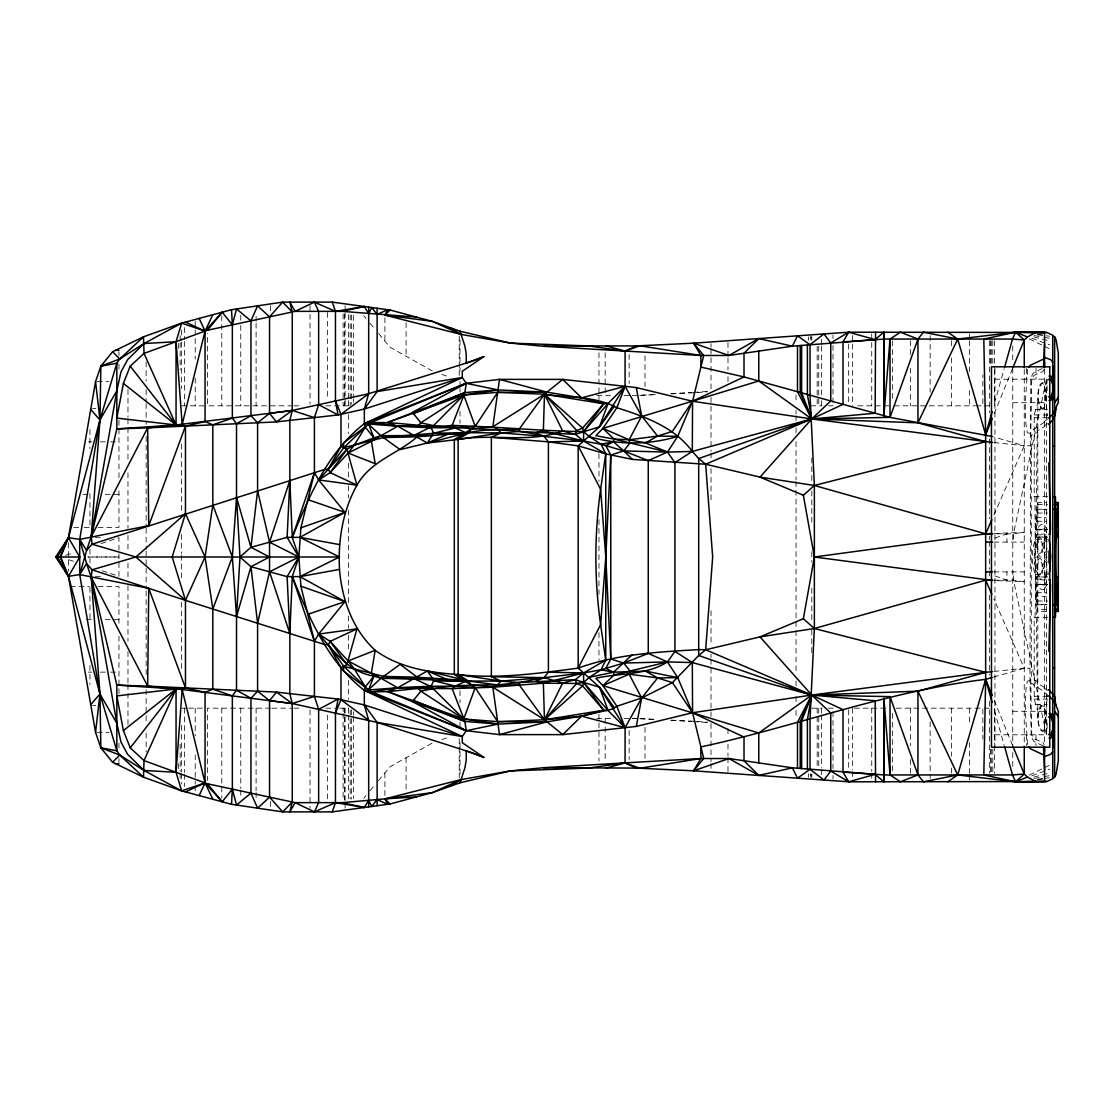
<?xml version="1.0" encoding="UTF-8"?>
<svg xmlns="http://www.w3.org/2000/svg" width="1114" height="1114" viewBox="0 0 1114 1114"><rect width="100%" height="100%" fill="white"/><g stroke="black" fill="none" stroke-linecap="round" stroke-linejoin="round"><path stroke-width="0.75" stroke-dasharray="5 3.75" d="M1044.556 422.039L1037.273 427.122L1035.964 528.816L1037.259 528.816L1039.529 525.836A33.309 11.349 90 0 1 1044.486 524.569L1044.556 524.61M1043.177 745.907L1033.876 741.395L1031.23 736.911L1029.963 680.598L1030.784 379.707L1032.344 374.332L1033.876 372.605L1043.177 368.093M1034.962 617.337C1036.605 579.183 1032.859 540.527 1037.844 502.567L1046.366 502.567M1047.814 496.663L1034.182 496.663L1034.224 414.923L1037.844 402.711M1044.556 385.904L1045.907 395.888L1044.556 405.858M1047.118 385.625L1047.118 390.763M1044.556 692.769L1047.397 694.844L1044.556 728.096M1047.118 723.237L1047.118 728.375M1044.556 730.408L1042.676 731.55L1040.239 729.754L1038.457 724.838L1037.816 718.112L1037.816 395.888L1038.457 389.162L1040.239 384.246L1042.676 382.45L1044.556 383.592M1037.816 718.112L1038.457 711.4L1040.239 706.485L1042.676 704.675L1044.556 705.83M1047.828 537.129L1036.563 537.129L1036.131 534.873L1037.844 509.39L1046.366 509.39M1046.728 719.491L1046.728 732.107M1046.366 604.61L1037.844 604.61L1036.131 579.127L1036.563 576.871L1047.828 576.871M994.955 379.206L1046.436 379.206L1013.503 533.829L1013.503 542.1M1047.327 379.289L1046.227 388.201L1046.728 394.509M1047.244 551.179L1046.255 554.48L1044.556 555.524M1047.244 571.844L1046.255 575.158L1044.556 576.203M1027.54 369.486C1026.551 390.123 1023.125 412.389 1027.317 432.761L1029.963 433.402M1044.556 542.337L1044.556 550.984M1044.556 563.016L1044.556 571.663M994.454 403.324L1004.174 368.72M1047.188 573.668L1044.556 579.057M994.148 413.767L1012.473 368.845M1043.957 369.277L1043.052 371.449L1034.015 375.334L1031.717 379.011L1030.742 435.477L1037.259 432.58L1037.816 430.617L1044.556 426.523M993.925 514.96L1024.253 445.753L1030.004 445.753M1044.556 539.176L1042.133 552.976L1040.671 555.287L1039 555.287C1035.644 550.483 1035.644 542.838 1039 538.048L1040.671 538.048L1042.133 540.36L1044.556 554.145M1044.556 559.855L1042.133 573.64L1040.671 575.952L1039 575.952C1035.644 571.162 1035.644 563.517 1039 558.713L1040.671 558.713L1042.133 561.024L1044.556 574.824M1047.188 584.363L1044.556 588.568M1030.742 684.316L1031.564 683.314L1044.556 691.961M363.749 798.278L365.935 795.647M369.945 790.843L374.694 785.147M378.426 780.691L390.025 766.766L432.371 743.01M1044.556 407.056L1042.676 408.281L1041.52 407.863C1036.856 401.193 1036.856 390.568 1041.52 383.898L1042.676 383.481L1044.556 384.706M1044.556 408.17L1042.676 409.325L1040.239 407.515L1038.457 402.6L1037.816 395.888M1044.556 729.294L1042.676 730.519L1041.52 730.102C1036.856 723.432 1036.856 712.807 1041.52 706.137L1042.676 705.719L1044.556 706.944M1037.594 537.129L1046.366 536.837M1044.556 425.701L1047.397 423.599M1044.556 421.231L1047.397 419.156M1037.273 427.122L1031.564 430.686L1030.742 429.684M1044.486 589.431L1044.556 589.39A33.309 11.349 -90 0 1 1039.529 588.164L1037.259 585.184L1035.964 585.184L1037.273 686.878M1029.308 775.079L1043.038 768.368M1044.57 767.63L1050.669 764.636M1044.556 537.797L1046.255 538.842L1047.244 542.156M1044.556 540.206C1047.954 541.877 1047.954 551.444 1044.556 553.115M1044.556 558.476L1046.255 559.52L1047.244 562.821M1044.556 560.885C1047.954 562.556 1047.954 572.123 1044.556 573.794M1031.815 775.79L1049.68 769.161M1044.556 580.032L1040.866 579.767C1032.01 567.096 1032.01 546.904 1040.866 534.233L1044.556 533.968M1044.556 584.989L1040.392 584.558C1029.67 569.226 1029.67 544.774 1040.392 529.442L1044.556 529.011M441.854 739.64L449.75 736.814M994.955 538.09L1006.959 533.829L1006.959 542.1M65.559 555.385L73.649 552.711M101.151 543.576L118.961 537.672L118.961 576.328L101.151 570.424M993.688 677.061L1024.253 668.247L1030.004 668.247M1033.792 777.085L1050.363 772.796M1029.963 680.598L1027.317 681.239C1023.125 701.611 1026.551 723.877 1027.54 744.514M1034.112 778.449L1042.537 776.918M1044.222 776.611L1049.277 775.706M1037.649 779.187L1042.746 778.589M1044.445 778.38L1049.541 777.781M994.036 671.45L1024.253 668.247L993.925 599.04M1037.524 779.661L1042.593 779.173M697.044 392.56L707.362 391.822M655.366 394.537L640.23 395.247M670.92 393.632L691.683 392.448M693.409 392.351L707.237 391.557M639.826 395.373L655.464 394.621M671.032 393.883L693.604 392.796M994.036 533.495L1024.253 532.255L1013.503 533.829L993.841 533.829M632.306 395.456L638.656 395.289M97.224 381.642L108.921 381.642M596.798 395.54L612.018 395.54M624.007 395.54L631.248 395.54M1012.751 402.711L1046.492 402.711M181.624 405.83L205.937 405.83M292.815 405.83L207.496 405.83L207.496 333.406M293.929 405.83L301.978 405.83M325.817 405.83L348.766 405.83M810.769 405.83L822.146 405.802M828.259 405.83L834.205 405.802M857.85 405.83L882.191 405.83M883.931 405.83L889.153 405.83M894.25 405.83L975.558 405.83M976.212 405.83L982.854 405.83L982.854 375M984.177 405.802L990.861 405.83M92.532 408.49L95.846 408.49M1035.296 409.479L1047.23 409.479M1034.224 414.923L1047.856 414.923M1034.182 417.722L1047.814 417.722M88.479 441.868L91.863 441.868M100.33 441.868L108.796 441.868M110.495 441.868L118.961 441.868M82.854 494.338L88.006 494.338M105.203 494.338L118.961 494.338M1037.357 504.614L1047.578 504.614M1036.744 509.209L1046.965 509.209M1037.231 513.025L1047.466 513.025M1036.09 517.648L1046.324 517.648M1036.549 521.296L1046.77 521.296M73.719 527.368L82.422 527.368M84.163 527.368L89.385 527.368M98.074 527.368L118.961 527.368L118.961 488.043M1035.672 529.275L1047.606 529.275M1036.131 529.498L1046.352 529.498M1036.131 534.873L1046.352 534.873M95.386 537.672L102.126 537.672M1035.407 539.663L1047.327 539.663M993.841 542.1L1024.253 542.1M87.755 557L118.961 557L88.117 557.014M1034.962 496.663L1035.254 557L1047.188 557M993.841 571.9L1024.253 571.9M1035.254 557L1035.407 574.337L1047.327 574.337M95.386 576.328L102.126 576.328M1046.366 577.163L1037.594 576.871M1036.131 579.127L1046.352 579.127M993.841 580.171L1013.503 580.171L1024.253 581.745L994.036 580.505M1036.131 584.502L1046.352 584.502M1035.407 574.337L1035.672 584.725L1047.606 584.725M70.238 586.632L89.385 586.632M98.074 586.632L118.961 586.632L118.961 625.957M1036.549 592.704L1046.77 592.704M1035.672 584.725L1036.09 596.352L1046.324 596.352M1037.231 600.975L1047.466 600.975M1036.09 596.352L1036.744 604.791L1046.965 604.791M1036.744 604.791L1037.357 609.386L1047.578 609.386M1046.366 611.433L1037.844 611.433L1037.357 609.386M1047.814 617.337L1034.182 617.337L1034.224 699.077L1037.844 711.289M86.293 619.663L91.445 619.663M105.203 619.663L118.961 619.663M88.479 672.132L91.863 672.132M100.33 672.132L108.796 672.132M110.495 672.132L118.961 672.132M1034.182 696.278L1047.814 696.278M1034.224 699.077L1047.856 699.077M1035.296 704.521L1047.23 704.521M92.532 705.51L95.846 705.51M181.624 708.17L186.832 708.17M188.572 708.17L205.951 708.17M270.577 708.17L207.496 708.17L207.496 780.594M271.955 708.17L292.815 708.17M293.929 708.17L301.978 708.17M325.817 708.17L337.988 708.17M339.575 708.17L348.766 708.17M811.8 708.17L822.146 708.17M828.259 708.17L834.205 708.17M854.382 708.17L885.672 708.17M896.269 708.17L982.854 708.17L982.854 739M984.177 708.17L990.861 708.17M1012.751 711.289L1046.492 711.289M596.798 718.46L612.018 718.46M624.007 718.46L631.248 718.46M632.961 718.46L636.386 718.46M97.224 732.358L108.921 732.358M994.955 734.794L1046.436 734.794L1046.436 379.206M632.306 718.544L638.656 718.711M640.23 718.753L655.366 719.463M639.826 718.627L655.464 719.379M671.032 720.117L693.604 721.204M670.92 720.368L691.683 721.552M693.409 721.649L707.237 722.443M697.044 721.44L707.362 722.178M1037.524 334.339L1042.593 334.827M994.036 442.55L1024.253 445.753L993.688 436.939M1037.649 334.813L1049.541 336.219M1034.112 335.551L1042.537 337.082M1044.222 337.389L1049.277 338.294M1033.792 336.915L1050.363 341.204M68.79 559.688L73.649 561.289M994.955 575.91L1006.959 580.171L1006.959 571.9M441.854 374.36L449.75 377.186M1031.815 338.21L1049.68 344.839M1029.308 338.921L1043.038 345.632M1044.57 346.37L1050.669 349.364M432.371 370.99L390.025 347.234L378.426 333.309M1044.556 687.477L1037.816 683.383L1037.259 681.42L1030.742 678.523L1031.717 734.989L1034.015 738.666L1043.052 742.551L1043.957 744.723M1044.556 688.299L1047.397 690.402M1044.556 525.432L1047.188 529.637M363.749 315.722L365.935 318.353M369.945 323.157L374.694 328.853M1044.556 534.943L1047.188 540.332M994.148 700.233L1012.473 745.155M1044.556 708.142L1045.907 718.112M994.454 710.676L1004.174 745.28M1046.436 734.794L1013.503 580.171L1013.503 571.9M1045.907 395.888L1047.188 415.828M1044.556 369.152L1044.556 744.848M1035.964 368.358L1035.964 379.206M1035.964 734.794L1035.964 745.642M1031.286 435.24L1031.286 678.76M1026.454 368.358L1026.454 379.206M1026.454 734.794L1026.454 745.642M1024.253 369.444L1024.253 744.556M1012.751 345.953L1012.751 361.437M1012.751 368.316L1012.751 745.684M1012.751 752.563L1012.751 768.047M994.955 368.358L994.955 747.202M994.565 340.759L994.565 368.149M994.565 369.862L994.565 405.83M994.565 708.17L994.565 744.138M994.565 745.851L994.565 773.241M992.811 340.759L992.811 364.738M992.811 749.262L992.811 773.241M991.07 340.759L991.07 364.738M991.07 749.262L991.07 773.241M990.861 340.759L990.861 364.738M990.861 749.262L990.861 773.241M989.357 340.759L989.357 412.779M989.357 438.846L989.357 518.776M989.357 536.154L989.357 539.622M989.357 541.362L989.357 569.17M989.357 570.897L989.357 577.846M989.357 595.224L989.357 675.154M989.357 701.221L989.357 773.241M969.57 333.908L969.57 339.046M969.57 340.759L969.57 371.575M969.57 390.415L969.57 405.83M969.57 708.17L969.57 723.585M969.57 742.425L969.57 773.241M969.57 774.954L969.57 780.092M951.37 340.759L951.37 345.897M951.37 357.886L951.37 405.83M951.37 708.17L951.37 756.114M951.37 768.103L951.37 773.241M930.148 335.62L930.148 392.128M930.148 721.872L930.148 778.38M910.416 340.759L910.416 354.461M910.416 368.149L910.416 405.83M910.416 708.17L910.416 745.851M910.416 759.539L910.416 773.241M892.634 340.759L892.634 400.692M892.634 713.308L892.634 773.241M871.747 333.908L871.747 340.759M871.747 342.471L871.747 405.83M871.747 708.17L871.747 771.529M871.747 773.241L871.747 780.092M852.642 335.62L852.642 342.471M852.642 344.184L852.642 405.83M852.642 708.17L852.642 769.816M852.642 771.529L852.642 778.38M848.687 344.184L848.687 404.117M848.687 709.883L848.687 769.816M833.007 335.036L833.007 338.489M833.007 345.396L833.007 402.377M833.007 711.623L833.007 768.604M833.007 775.511L833.007 778.965M821.38 339.255L821.38 344.379M821.38 346.078L821.38 398.993M821.38 400.706L821.38 405.83M821.38 708.17L821.38 713.294M821.38 715.007L821.38 767.922M821.38 769.621L821.38 774.745M818.748 346.231L818.748 405.83M818.748 708.17L818.748 767.769M817.175 346.329L817.175 397.322M817.175 399.021L817.175 405.83M817.175 708.17L817.175 714.979M817.175 716.678L817.175 767.671M811.8 336.539L811.8 340.007M811.8 457.951L811.8 484.019M811.8 490.968L811.8 525.724M811.8 551.792L811.8 562.208M811.8 588.276L811.8 623.032M811.8 629.981L811.8 656.049M811.8 773.993L811.8 777.461M808.472 336.776L808.472 340.23M808.472 773.77L808.472 777.224M796.05 394.885L796.05 403.547M796.05 410.481L796.05 413.948M796.05 415.689L796.05 420.883M796.05 427.818L796.05 433.026M796.05 441.701L796.05 479.842M796.05 481.582L796.05 628.95M796.05 630.691L796.05 672.299M796.05 680.974L796.05 686.182M796.05 696.584L796.05 703.519M796.05 710.454L796.05 719.115M727.985 342.458L727.985 356.146M727.985 357.859L727.985 369.834M727.985 376.671L727.985 385.235M727.985 728.765L727.985 737.329M727.985 744.166L727.985 756.141M727.985 757.854L727.985 771.542M711.024 343.683L711.024 347.15M711.024 348.891L711.024 390.513M711.024 397.447L711.024 451.212M711.024 452.938L711.024 459.887M711.024 468.548L711.024 503.236M711.024 610.764L711.024 645.452M711.024 654.113L711.024 657.594M711.024 659.321L711.024 716.553M711.024 723.487L711.024 761.642M711.024 763.382L711.024 770.317M644.992 355.77L644.992 386.572M644.992 727.428L644.992 758.23M629.145 354.475L629.145 383.564M629.145 730.436L629.145 759.525M605.167 352.762L605.167 395.54M605.167 718.46L605.167 761.238M598.97 352.873L598.97 394.565M598.97 396.306L598.97 399.773M598.97 453.635L598.97 481.429M598.97 519.653L598.97 594.347M598.97 632.571L598.97 660.365M598.97 714.227L598.97 721.176M598.97 722.916L598.97 761.127M460.012 339.909L460.012 365.963M460.012 367.704L460.012 371.171M460.012 381.587L460.012 386.795M460.012 388.535L460.012 392.017M460.012 411.122L460.012 423.278M460.012 690.722L460.012 702.878M460.012 721.983L460.012 728.932M460.012 742.829L460.012 749.778M460.012 751.518L460.012 774.091M459.233 336.08L459.233 375.432M459.233 738.568L459.233 777.92M406.095 322.712L406.095 356.243M406.095 757.757L406.095 791.288M384.901 317.671L384.901 341.079M384.901 772.921L384.901 796.329M353.347 315.429L353.347 397.127M353.347 398.868L353.347 402.349M353.347 711.651L353.347 715.132M353.347 716.873L353.347 798.571M351.356 315.011L351.356 404.117M351.356 709.883L351.356 798.989M350.172 314.858L350.172 405.83M350.186 709.897L350.172 799.142M348.404 314.649L348.404 398.937M348.404 400.664L348.404 405.83M348.404 414.519L348.404 433.625M348.404 463.173L348.404 478.811M348.404 485.76L348.404 497.916M348.404 510.087L348.404 603.913M348.404 616.084L348.404 628.24M348.404 635.189L348.404 650.827M348.404 680.376L348.404 699.481M348.404 708.17L348.404 713.336M348.404 715.063L348.404 799.351M345.117 305.598L345.117 310.778M345.117 312.519L345.117 405.83M345.117 708.17L345.117 801.481M345.117 803.222L345.117 808.402M344.56 314.176L344.56 405.83M344.56 708.17L344.56 799.824M343.112 313.995L343.112 400.622M343.112 402.363L343.112 405.83M343.112 708.17L343.112 711.637M343.112 713.378L343.112 800.005M327.363 312.491L327.363 398.909M327.363 715.091L327.363 801.509M310.026 305.57L310.026 404.09M310.026 709.91L310.026 808.43M270.577 305.64L270.577 312.547M270.577 801.453L270.577 808.36M256.095 316.376L256.095 321.542M256.095 323.255L256.095 405.83M256.095 708.17L256.095 790.745M256.095 792.458L256.095 797.624M240.763 315.178L240.763 323.728M240.763 325.441L240.763 405.83M240.763 708.17L240.763 788.559M240.763 790.272L240.763 798.822M221.783 315.791L221.783 405.83M221.783 708.17L221.783 798.209M195.215 321.194L195.215 328.101M195.215 329.828L195.215 359.195M195.215 378.189L195.215 405.83M195.215 708.17L195.215 735.811M195.215 754.805L195.215 784.172M195.215 785.899L195.215 792.806M184.478 327.572L184.478 339.742M184.478 341.483L184.478 405.83M184.478 708.17L184.478 772.517M184.478 774.258L184.478 786.428M181.624 330.023L181.624 340.355M181.624 342.082L181.624 388.591M181.624 444.054L181.624 511.827M181.624 534.414L181.624 553.519M181.624 555.259L181.624 579.586M181.624 602.173L181.624 669.946M181.624 725.409L181.624 771.918M181.624 773.645L181.624 783.978M180.148 335.634L180.148 340.773M180.148 342.485L180.148 369.876M180.148 744.124L180.148 771.515M180.148 773.227L180.148 778.366M178.351 343.391L178.351 350.325M178.351 763.675L178.351 770.61M146.143 361.897L146.143 380.974M146.143 389.635L146.143 401.778M146.143 403.519L146.143 424.323M146.143 436.465L146.143 526.644M146.143 528.384L146.143 549.202M146.143 550.929L146.143 566.539M146.143 568.279L146.143 589.083M146.143 590.824L146.143 677.535M146.143 689.677L146.143 713.949M146.143 715.689L146.143 724.365M146.143 733.026L146.143 752.103M127.971 389.468L127.971 417.249M127.971 418.975L127.971 425.924M127.971 427.665L127.971 462.38M127.971 472.796L127.971 528.356M127.971 535.305L127.971 550.929M127.971 563.071L127.971 578.695M127.971 585.644L127.971 641.204M127.971 651.62L127.971 682.868M127.971 684.609L127.971 691.543M127.971 693.284L127.971 724.532M118.961 351.759L118.961 355.533M118.961 364.097L118.961 370.948M118.961 420.173L118.961 477.781M118.961 636.219L118.961 693.827M118.961 743.052L118.961 749.903M118.961 758.467L118.961 762.241M89.956 429.489L89.956 448.58M89.956 493.683L89.956 526.644M89.956 549.188L89.956 564.812M89.956 587.357L89.956 620.317M89.956 665.42L89.956 684.511M68.455 542.713L68.455 571.287M1046.478 581.703A29.173 8.313 -90 0 1 1044.556 584.39M1044.556 709.493A11.989 3.412 90 0 1 1044.556 726.76M1044.556 529.61A29.173 8.313 -90 0 1 1046.478 532.297M1044.556 387.254A11.989 3.412 -90 0 1 1044.556 404.521M1037.399 544.927L1038.039 551.458L1039.835 553.505L1041.117 552.558L1042.286 548.408L1042.036 543.298L1040.504 540.067L1038.554 540.763L1037.399 544.927M1037.399 565.592L1038.039 572.123L1039.835 574.183L1041.117 573.237L1042.286 569.073L1042.036 563.962L1040.504 560.732L1038.554 561.442L1037.399 565.592M810.867 340.062L810.867 336.609L810.769 340.076M810.867 777.391L810.867 773.938L810.769 777.391"/><path stroke-width="1.5" d="M614.441 406.15L599.513 426.773L578.18 445.865L578.18 668.135L583.611 672.967L583.597 682.395L582.594 685.89L544.481 719.797L497.666 721.649L463.744 718.976L387.783 691.627L371.742 691.836L364.334 690.332C327.669 662.05 309.455 618.159 292.258 576.634L298.872 557L300.891 527.785L314.413 472.698L314.413 417.611L318.646 404.674L318.646 311.363L314.413 302.117L295.126 311.363L207.399 330.245L144.04 353.403L130.227 366.13L123.389 383.439L116.831 418.084L185.467 426.105L205.06 421.579L212.83 424.838L232.353 418.098L232.353 324.87L231.531 309.706L282.65 302.117L332.264 302.117L390.025 310.026L432.371 321.361L460.012 331.22L510.323 343.084L543.562 346.287L700.887 355.477L728.946 355.477L792.36 346.175L883.834 339.06L1012.515 339.06L1024.253 339.965L1027.456 336.957L1035.686 332.487L1046.784 332.473L1052.716 335.203L1052.716 778.797L1046.784 781.527L848.687 781.805L693.604 770.818L636.386 768.075L543.562 767.713L510.323 770.916L461.057 779.605L384.901 798.877L342.263 802.637L295.126 802.637L207.399 783.755L144.04 760.597L130.227 747.87L123.389 730.561L116.831 695.916L185.467 687.895L205.06 692.421L212.83 689.162L232.353 695.902L232.353 789.13L231.531 804.294L282.65 811.883L332.264 811.883L390.025 803.974L432.371 792.639L460.012 782.78L510.323 770.916L588.415 768.075L625.079 762.881L700.887 758.523L728.946 758.523L792.36 767.825L883.834 774.94L1012.515 774.94L1024.253 774.035L1027.456 777.043L1035.686 781.513L1046.784 781.527M992.365 671.631L985.653 672.341L917.95 691.181L917.95 774.94L900.377 781.805L890.03 774.94L883.889 698.339L883.834 781.805L875.144 774.355L843.006 772.086L843.006 709.66L811.744 695.052L705.663 649.768L699.341 649.587C658.444 651.941 617.031 653.96 578.18 668.135C538.424 673.302 498.209 679.178 458.146 674.555C429.168 672.55 399.23 667.829 375.195 650.311C352.511 629.41 342.026 599.555 339.492 569.407C337.96 540.332 342.708 510.797 356.953 485.147C370.447 461.057 397.503 454.011 417.249 436.785L465.652 432.678L501.035 432.914L519.375 431.438L575.311 434.349L599.513 426.773L625.079 386.321L625.079 351.119L636.386 345.925L693.604 343.182L848.687 332.195L1046.784 332.473M614.441 707.85L599.513 687.227L583.597 682.395L576.676 683.439L543.354 683.216L492.834 687.241L452.159 688.633L418.251 688.41L397.726 687.77L380.932 678.273L373.942 676.128L365.267 686.892L364.334 690.332L466.223 730.7L499.49 734.613L547.002 721.844L581.578 716.135L612.672 709.019L616.878 706.262L641.65 697.977L672.438 682.631L698.701 655.478L705.663 649.768L760.013 636.874L811.744 695.052L830.752 713.057L830.752 771.055L823.942 780.051L810.045 769.314L810.045 718.795L814.362 628.519L814.362 485.481L810.045 395.205L810.045 344.686L797.499 335.829L792.36 346.175L758.773 338.572L728.946 355.477L693.604 343.182L703.728 355.477L692.56 401.263L692.309 451.421L698.701 458.522L705.663 464.232L760.013 477.126L814.362 485.481L985.653 533.829L992.616 533.829M636.386 768.075L625.079 762.881L625.079 727.679L608.077 710.537L583.597 682.395L575.311 679.651L519.375 682.562L501.035 681.086L468.548 681.072L465.652 681.322L455.32 686.071L452.159 688.633L464.886 721.426L466.223 730.7L462.282 736.521L462.282 742.718L483.838 757.353L472.28 752.827L377.117 722.415L292.091 703.505L182.167 689.51L147.661 686.154L148.747 588.331L79.707 574.587L68.455 576.328L55.7 557L68.455 537.672L99.968 419.978L116.831 363.22L119.769 358.959L143.483 336.832L181.624 323.13L231.531 309.706M232.353 418.098L236.516 423.752L236.516 497.443L239.97 557L250.956 566.706L287.106 576.634L299.931 576.634L344.964 601.602L318.646 634.075L314.413 641.302L292.258 576.634L289.835 633.49L289.835 693.604L292.258 703.547L292.258 802.024L289.835 811.883L295.126 802.637L314.413 811.883L318.646 802.637L318.646 709.326L314.413 696.389L314.413 641.302L300.891 586.215L298.872 557L292.258 537.366C309.455 495.841 327.669 451.95 364.334 423.668C393.409 419.407 422.763 429.085 452.159 425.367L464.886 392.574L466.223 383.3L462.282 377.479L462.282 371.282L483.838 356.647L472.28 361.173L368.678 393.702L292.091 410.495L176.054 424.977L144.04 353.403L143.483 336.832L112.584 351.759L100.845 366.2L99.968 419.978L91.223 536.711L92.072 544.203L86.586 550.4L79.707 574.587L99.968 694.022L116.831 750.78L119.769 755.041L143.483 777.168L181.624 790.87L231.531 804.294M1044.556 367.481L1044.556 332.473L1015.578 332.195L983.815 339.06L985.653 434.627L985.653 679.373L983.815 774.94L1015.578 781.805L1044.556 781.527L1044.556 746.519M992.616 580.171L985.653 580.171L814.362 628.519L760.013 636.874L803.375 618.743L814.362 557L803.375 495.257L814.362 485.481L985.653 441.659L917.95 422.819L917.95 339.06L900.377 332.195L890.03 339.06L883.889 415.661L883.834 332.195L875.144 339.645L848.687 332.195L843.006 341.914L843.006 404.34L811.744 418.948L692.309 451.421L667.481 452.089L648.264 460.583L623.715 450.933L601.073 444.221L583.611 441.033L544.036 436.34L535.5 432.719L543.354 430.784L544.481 394.203L562.751 379.387L636.303 387.575L692.56 401.263L811.744 418.948L992.365 442.369M1048.998 563.099L1048.998 550.901M1048.831 651.272L1050.544 585.184L1049.945 579.753L1048.72 579.753M1043.526 366.757L1044.556 343.683M1044.347 367.509L1044.556 362.844M875.562 781.805L875.144 700.762L811.744 695.052L698.701 655.478L698.701 458.522L811.744 418.948L875.144 413.238L875.562 332.195M250.956 566.706L236.516 616.557L239.97 557L250.956 547.294L257.585 490.759L257.585 422.777L250.956 415.731L250.956 320.874L236.516 308.968L232.353 324.87L222.187 312.212L205.06 331.109L181.624 323.13L176.054 341.706L182.167 424.49L185.467 426.105L185.467 513.651L172.169 557L185.467 600.349L185.467 687.895L182.167 689.51L176.054 772.294L181.624 790.87L205.06 782.891L222.187 801.788L232.353 789.13L236.516 805.032L250.956 793.126L250.956 698.269L257.585 691.223L257.585 623.241L250.956 566.706L269.546 557L250.956 547.294L236.516 497.443L232.353 557L236.516 616.557L236.516 690.248L232.353 695.902M705.663 649.768L712.668 557L705.663 464.232L811.744 418.948L830.752 400.943L830.752 342.945L823.942 333.949L810.045 344.686M1054.888 502.567L1058.3 502.567C1053.315 540.527 1057.061 579.183 1055.418 617.337L1052.73 617.337M185.467 426.105L148.747 525.669L79.707 539.413L79.707 574.587L86.586 563.6L91.223 577.289L116.831 685.096L176.054 689.023L144.04 760.597L143.483 777.168L112.584 762.241L100.845 747.8L95.553 732.358L99.968 694.022L91.223 577.289L92.072 569.797L86.586 563.6L79.707 539.413L99.968 419.978L95.553 381.642L100.845 366.2L119.769 358.959L144.04 343.544L181.624 323.13M1052.716 391.613L1050.739 397.782L1048.497 396.793M1052.716 729.21L1050.739 735.379L1048.497 734.391M212.83 424.838L212.83 504.962L205.06 557L185.467 600.349L92.072 569.797L135.88 557L339.492 557L299.931 576.634L339.492 569.407M1058.3 509.39L1056.573 529.498L1057.019 537.129L1058.3 536.837M181.624 790.87L144.04 770.456L119.769 755.041L100.845 747.8L99.968 694.022L68.455 576.328L60.699 557L68.455 537.672L95.553 381.642M803.375 618.743L814.362 628.519L985.653 672.341L811.744 695.052L692.56 712.737L636.303 726.425L562.751 734.613L544.481 719.797L519.375 685.124L497.415 684.929L468.548 681.072L427.303 670.976L397.726 687.77L387.783 691.627L412.417 701.639L420.841 691.209C444.347 685.918 468.897 683.439 492.834 687.241L544.481 719.797L581.578 716.135L625.079 727.679L616.878 706.262L602.911 685.611L595.851 678.287C619.899 672.731 645.633 675.697 667.481 661.911L674.931 651.412L674.931 462.589L692.309 451.421C674.276 426.927 644.755 416.58 616.878 407.738C595.252 395.735 568.265 398.018 544.481 394.203L519.375 428.876C478.658 431.967 438.359 423.515 397.726 426.23L380.932 435.727L373.942 437.872L365.267 427.108L364.334 423.668L364.334 409.061L377.117 391.585L462.282 377.479L364.334 409.061L338.085 414.937L276.453 421.9L147.661 427.846L91.223 536.711L116.831 428.904L147.661 427.846L176.054 424.977L176.054 341.706L144.04 343.544L127.65 359.599L120.966 371.965L116.831 390.805L91.223 536.711L86.586 550.4L79.707 539.413L68.455 537.672L57.023 557L68.455 576.328L95.553 732.358M332.264 811.883L335.453 802.637L335.453 713.016L338.085 699.063L364.334 704.939L462.282 736.521L377.117 722.415L364.334 704.939L364.334 690.332C401.11 687.394 438.331 684.428 475.205 687.644L497.666 721.649L547.002 721.844L498.014 724.072L464.886 721.426L412.417 701.639L466.223 730.7L498.014 724.072L463.744 718.976L420.841 691.209L418.251 688.41L387.783 691.627M636.303 726.425L641.65 697.977L657.608 677.925L677.73 677.646L692.56 712.737L703.728 758.523L693.604 770.818L728.946 758.523L758.773 775.428L792.36 767.825L797.499 778.171L810.045 769.314M1052.716 335.815L1054.624 336.832L1056.016 339.519L1058.3 353.096L1058.3 402.711C1054.791 406.526 1056.42 415.23 1053.677 417.931L1052.716 418.794M250.956 547.294L287.106 537.366L299.931 537.366L344.964 512.398L318.646 479.925L328.352 469.161L343.753 447.703L343.404 442.968L368.678 424.35L380.932 435.727L400.079 449.624L427.303 443.024L458.146 439.445C492.625 433.402 529.554 443.511 562.695 431.021L575.311 434.349L583.611 441.033L605.738 453.885L600.613 489.338A477.363 468.855 -90 0 0 600.613 624.662L605.738 660.115L583.611 672.967L543.354 683.216L535.5 681.281L544.036 677.66L548.408 672.16L583.611 672.967L599.513 687.227L608.077 710.537L603.677 710.217L583.597 682.395L589.459 677.298L601.073 669.779L605.738 660.115L605.793 557L605.738 453.885L601.073 444.221L589.459 436.702L583.597 431.605C547.531 431.174 511.34 427.86 475.205 426.356C438.331 429.572 401.11 426.606 364.334 423.668L466.223 383.3L499.49 379.387L562.751 379.387L581.578 397.865L625.079 386.321L616.878 407.738L602.911 428.389L614.093 439.069L613.522 441.798L605.793 445.614L610.764 455.013L610.764 658.987L605.793 668.386L601.073 669.779L583.611 672.967L544.036 677.66L501.035 681.086L458.146 674.555L458.146 439.445L463.884 433.722L475.205 426.356L497.666 392.351L547.002 392.156L581.578 397.865L603.677 403.783L608.077 403.463L625.079 386.321L641.65 416.023L657.608 436.075L677.73 436.354L692.56 401.263L744.013 376.922L890.03 417.36L992.087 436.479M1052.716 396.709L1050.934 400.386L1048.998 400.386M1052.716 734.307L1050.934 737.983L1048.998 737.983M257.585 623.241L269.546 571.816L269.546 542.184L257.585 490.759M416.427 317.1L342.263 311.363L295.126 311.363L289.835 302.117L292.258 311.976L292.258 410.453L289.835 420.396L289.835 480.51L292.258 537.366L314.413 472.698L318.646 479.925L356.953 485.147L346.9 449.304L340.981 446.282L340.981 414.283L335.453 400.984L335.453 311.363L332.264 302.117M182.167 424.49L205.06 331.109L212.83 314.733M466.223 730.7L371.742 691.836L368.678 689.65L373.942 676.128C348.376 671.853 334.868 651.941 318.646 634.075L356.953 628.853L346.9 664.696L340.981 667.718L340.981 699.717L335.453 713.016M947.763 332.195L957.706 339.06L985.653 434.627L992.128 411.553M1004.647 367.077L1012.515 339.06L1015.578 332.195L1044.556 332.487M364.334 409.061L368.678 393.702L368.678 307.102M947.763 781.805L957.706 774.94L985.653 679.373L992.087 677.521M1052.73 496.663L1055.418 496.663C1057.061 534.817 1053.315 573.473 1058.3 611.433L1054.888 611.433M460.012 782.78L464.886 767.922L466.251 759.999L466.251 750.906L483.838 757.353M674.931 462.589L667.481 452.089L614.093 439.069L595.851 435.713L602.911 428.389L758.773 381.002L811.744 418.948L890.03 417.36L917.95 339.06L923.464 332.195L957.706 339.06L1015.578 332.195L1035.686 332.487M575.311 434.349L576.676 430.561L582.594 428.11L603.677 403.783L544.481 394.203L497.666 392.351L463.744 395.024L387.783 422.373L397.726 426.23L427.303 443.024L463.884 433.722C490.522 427.094 517.718 429.503 544.036 436.34L548.408 441.84L548.408 672.16M1052.716 748.19L1054.011 740.838L1054.011 716.037L1055.111 711.735L1058.3 716.817M599.513 426.773L608.077 403.463L583.597 431.605L583.611 441.033L548.408 441.84L491.358 437.287L491.358 676.713L501.035 681.086L497.415 684.929L492.834 687.241L499.49 734.613L562.751 734.613L581.578 716.135L603.677 710.217L582.594 685.89L576.676 683.439L575.311 679.651L583.611 672.967M212.83 689.162L212.83 609.038L232.353 557L212.83 504.962M387.783 422.373L464.886 392.574L498.014 389.928L466.223 383.3L371.742 422.164L368.678 424.35L373.942 437.872L354.21 445.238L346.9 449.304L328.352 469.161L323.909 469.69L92.072 544.203L135.88 557L185.467 600.349L323.909 644.31L328.352 644.839L343.753 666.297L383.508 676.407L414.519 678.858L430.979 686.544L463.744 718.976L475.205 687.644L454.317 674.555L454.317 439.445L463.884 433.722L448.19 434.098L427.303 443.024L433.666 433.249L430.979 427.456L418.251 425.59L420.841 422.791L463.744 395.024L498.014 389.928L547.002 392.156L499.49 379.387L492.834 426.759L497.415 429.071L501.035 432.914L544.036 436.34M1044.556 357.246L1043.874 358.959L1030.422 365.225L1028.751 367.091M985.653 434.627L992.198 418.572M1013.127 367.23L1024.253 339.965L1015.578 332.195L1018.962 332.473L1015.578 332.195L1027.456 336.957M68.455 537.672L60.003 557L68.455 576.328L79.707 557L68.455 537.672L62.314 548.074M992.365 580.45L814.362 557L985.653 533.829L991.85 519.681M250.956 320.874L257.585 305.835L269.546 316.863L269.546 413.364L276.453 421.9L292.258 410.453L314.413 417.611M199.155 795.591L205.06 782.891L205.06 692.421M957.706 339.06L917.95 422.819L811.744 418.948L760.013 477.126L803.375 495.257M575.311 679.651L562.695 682.979L544.481 719.797L603.677 710.217M1052.716 778.185L1054.624 777.168L1056.016 774.481L1058.3 760.904L1058.3 711.289L1055.752 704.521L1052.716 700.887M578.18 668.135L600.613 624.662L605.793 557L610.764 455.013L623.715 450.933L667.481 452.089L677.73 436.354C648.975 445.127 618.256 445.043 589.459 436.702M356.953 628.853L330.176 641.372L328.352 644.839L340.981 667.718M1055.752 409.479L1052.716 413.113M340.981 446.282L328.352 469.161L330.176 472.628L356.953 485.147M116.831 390.805L99.968 419.978L90.721 409.437M1058.3 397.183L1055.111 402.265L1054.011 397.963L1054.011 373.162L1052.716 365.81M57.928 555.51L60.56 551.054M693.604 770.818L700.887 758.523L700.887 746.909C796.357 726.398 888.248 690.917 985.653 679.373L992.198 695.428M1052.716 751.727L1050.599 754.373L1044.556 756.559M314.413 811.883L335.453 802.637L364.334 807.497L368.678 800.312L371.742 806.48L377.117 799.56L387.63 804.308L384.901 798.877L432.371 792.639L461.057 779.605L449.917 786.373M692.56 401.263L672.438 431.369L657.608 436.075L629.145 439.793L614.093 439.069M318.646 479.925L330.176 472.628L346.9 449.304M1048.497 379.609L1050.739 378.621L1052.716 384.79M1048.497 717.207L1050.739 716.218L1052.716 722.387M603.677 403.783L583.597 431.605L582.594 428.11L544.481 394.203L492.834 426.759L471.347 428.96L468.548 432.928L458.146 439.445L501.035 432.914L491.358 437.287M373.942 437.872L371.422 441.297L348.111 453.05L330.176 472.628M130.227 747.87L176.054 689.023L176.054 772.294L144.04 770.456L127.65 754.401L120.966 742.035L116.831 723.195L91.223 577.289L147.661 686.154L276.453 692.1L338.085 699.063L318.646 709.326M705.663 464.232L632.39 459.4L623.715 450.933L629.995 443.038L629.145 439.793L641.65 416.023L636.303 387.575M207.399 330.245L222.187 312.212M90.721 704.563L99.968 694.022L116.831 723.195M576.676 683.439L544.481 719.797L543.354 683.216M269.546 316.863L282.65 302.117L292.258 311.976M292.258 802.024L282.65 811.883L269.546 797.137L269.546 700.636L276.453 692.1L292.258 703.547L314.413 696.389M414.519 435.142L433.569 425.618L463.744 395.024L475.205 426.356L452.159 425.367L455.32 427.929L465.652 432.678L433.666 433.249L383.508 437.593L343.753 447.703L365.267 427.108L354.21 445.238L348.111 453.05L375.195 463.689L371.422 441.297L380.932 435.727L432.845 435.337M112.584 762.241L119.769 755.041M758.773 338.572L744.013 353.263L744.013 376.922L700.887 367.091L700.887 355.477L693.604 343.182M390.025 310.026L384.901 315.123L461.057 334.395L510.323 343.084L588.415 345.925L636.386 345.925M1048.455 424.309L1052.716 420.117M589.459 677.298L613.522 672.202L632.39 654.6M957.706 774.94L917.95 691.181L811.744 695.052L758.773 732.998L602.911 685.611L614.093 674.931L667.481 661.911L692.309 662.579L811.744 695.052L890.03 696.64L917.95 774.94L923.464 781.805L957.706 774.94L1015.578 781.805L1035.686 781.513M269.546 797.137L257.585 808.165L250.956 793.126M1048.455 418.182L1052.716 414.338M1024.253 746.296L1024.253 774.035L1015.578 781.805L1012.515 774.94L1004.647 746.923M135.88 557L185.467 513.651L205.06 557L212.83 609.038M123.389 730.561L176.054 689.023M257.585 422.777L269.546 413.364L292.258 410.453M340.981 414.283L368.678 393.702M830.752 342.945L848.687 332.195M602.911 428.389L629.145 439.793L645.507 442.912L657.608 436.075M236.516 423.752L250.956 415.731M466.223 383.3L412.417 412.361L420.841 422.791L433.569 425.618M364.334 423.668L462.282 377.479M185.467 791.915L205.06 782.891L182.167 689.51M1048.998 376.017L1050.934 376.017L1052.716 379.693M1048.998 713.614L1050.934 713.614L1052.716 717.291M602.911 685.611L629.145 674.207L657.608 677.925L672.438 682.631L692.56 712.737L744.013 737.078L744.013 760.737L758.773 775.428M413.169 413.74L464.886 392.574M1027.456 777.043L1015.578 781.805L1018.976 781.401M614.093 674.931L613.522 672.202L605.793 668.386L623.715 663.067L648.264 653.417L667.481 661.911L677.73 677.646L645.507 671.088L613.522 672.202L601.073 669.779M483.838 356.647L466.251 363.094L466.251 354.001L464.886 346.078L460.012 331.22M543.562 346.287L588.415 345.925L625.079 351.119L639.909 345.758L700.887 355.477M300.891 527.785L344.964 512.398L308.397 499.838M308.397 614.162L344.964 601.602L300.891 586.215M830.752 771.055L848.687 781.805L875.144 774.355M606.211 768.075L625.079 762.881L639.909 768.242L700.887 758.523M455.32 427.929L433.666 433.249L448.19 434.098M342.263 311.363L364.334 306.503L368.678 313.688L371.742 307.52L377.117 314.44L387.63 309.692L384.901 315.123L432.371 321.361L461.057 334.395L449.917 327.627M383.508 676.407L417.249 677.215L463.884 680.278L458.146 674.555L468.548 681.072L471.347 685.04L497.415 684.929L519.375 682.562L544.036 677.66L562.695 682.979M601.073 444.221L613.522 441.798L623.715 450.933M100.845 366.2L116.831 363.22L116.831 428.904L176.054 424.977L130.227 366.13M364.334 306.503L335.453 311.363L314.413 302.117M371.742 691.836L397.726 687.77M843.006 341.914L875.144 339.645M416.427 796.9L384.901 798.877L390.025 803.974M433.569 688.382L418.251 688.41L430.979 686.544L433.666 680.751L465.652 681.322C437.412 680.041 409.284 678.927 380.932 678.273L348.111 660.95L330.176 641.372L318.646 634.075M543.562 767.713L625.079 762.881M985.653 533.829L992.365 533.55M548.408 441.84L578.18 445.865L600.613 489.338L605.793 557L610.764 658.987L623.715 663.067L667.481 661.911M383.508 437.593L417.249 436.785M414.519 678.858L432.845 678.663L433.666 680.751L455.32 686.071M115.578 350.311L118.961 350.311M1052.716 445.753L1054.624 445.753M1054.401 504.614L1057.813 504.614M1053.788 509.209L1057.2 509.209M1048.72 534.247L1049.945 534.247L1050.544 528.816L1048.831 462.728M985.653 542.1L992.365 542.1M55.7 557L79.707 557M985.653 571.9L992.365 571.9M1053.788 604.791L1057.2 604.791M1054.401 609.386L1057.813 609.386M1052.716 668.247L1054.624 668.247M115.578 763.689L118.961 763.689M491.358 676.713L544.036 677.66M147.661 686.154L116.831 685.096L116.831 750.78L100.845 747.8M1015.578 332.195L1018.976 332.599M292.258 703.547L269.546 700.636L257.585 691.223M371.742 422.164L397.726 426.23M339.492 544.593L299.931 537.366L339.492 557M632.39 459.4L605.738 453.885L578.18 445.865M1044.556 357.441L1050.599 359.627L1052.716 362.273M342.263 802.637L364.334 807.497M543.354 430.784L583.611 441.033M606.211 345.925L625.079 351.119M413.169 700.26L464.886 721.426M645.507 442.912L667.481 452.089M448.19 679.902L427.303 670.976L432.845 678.663M185.467 322.085L205.06 331.109L205.06 421.579M364.334 690.332L462.282 736.521M318.646 404.674L338.085 414.937L335.453 400.984M236.516 690.248L250.956 698.269M645.507 671.088L657.608 677.925M674.931 651.412L692.309 662.579L692.56 712.737M340.981 699.717L368.678 720.298L368.678 806.898M417.249 677.215L400.079 664.376L380.932 678.273L368.678 689.65L343.404 671.032L343.753 666.297L365.267 686.892L354.21 668.762L348.111 660.95L375.195 650.311L371.422 672.703L373.942 676.128M123.389 383.439L176.054 424.977M1052.716 695.206L1054.568 696.069L1055.752 704.521M1048.455 695.818L1052.716 699.662M1048.455 689.691L1052.716 693.883M112.584 351.759L119.769 358.959M1028.751 746.909L1030.422 748.775L1043.874 755.041L1044.556 756.754M1058.3 577.163L1057.019 576.871L1056.573 579.127L1058.3 604.61M576.676 430.561L544.481 394.203L562.695 431.021M207.399 783.755L222.187 801.788M623.715 663.067L629.995 670.962L629.145 674.207L641.65 697.977L625.079 727.679L599.513 687.227M330.176 641.372L346.9 664.696M57.928 558.49L60.56 562.946M62.314 565.926L68.455 576.328M843.006 772.086L848.687 781.805M205.06 782.891L212.83 799.267M199.155 318.409L205.06 331.109M985.653 580.171L991.85 594.319M1013.127 746.77L1024.253 774.035M148.747 588.331L185.467 687.895M364.334 704.939L368.678 720.298M985.653 679.373L992.128 702.447M1044.347 746.491L1044.556 751.156M1043.526 747.243L1044.556 770.317M147.661 427.846L148.747 525.669M1058.3 502.567L1058.3 611.433M1054.624 336.832L1054.624 777.168M1024.253 339.965L1024.253 367.704M890.03 339.06L890.03 417.36M890.03 696.64L890.03 774.94M883.834 332.195L883.889 415.661M883.889 698.339L883.834 781.805M807.385 344.908L807.385 394.467L811.744 418.948L797.499 391.738L797.499 345.744M807.385 769.092L807.385 719.533L811.744 695.052L797.499 722.262L797.499 768.256M801.62 345.396L801.62 392.88L811.744 418.948L800.242 392.49L800.242 345.507M801.62 768.604L801.62 721.12L811.744 695.052L800.242 721.51L800.242 768.493M758.773 351.091L758.773 381.002M758.773 732.998L758.773 762.909M648.264 460.583L648.264 653.417M519.375 428.876L519.375 431.438M519.375 682.562L519.375 685.124M377.117 308.258L377.117 391.585M377.117 722.415L377.117 805.742M1048.956 574.378A29.173 8.313 -90 0 0 1049.569 571.259L1050.711 557L1049.569 542.741A29.173 8.313 -90 0 0 1048.956 539.622M289.835 480.51L287.106 537.366L298.872 557L287.106 576.634L289.835 633.49L269.546 571.816L298.872 557L269.546 542.184L289.835 480.51M1049.764 366.798L991.46 366.798L991.46 747.202L1049.764 747.202L1049.764 366.798"/></g></svg>
